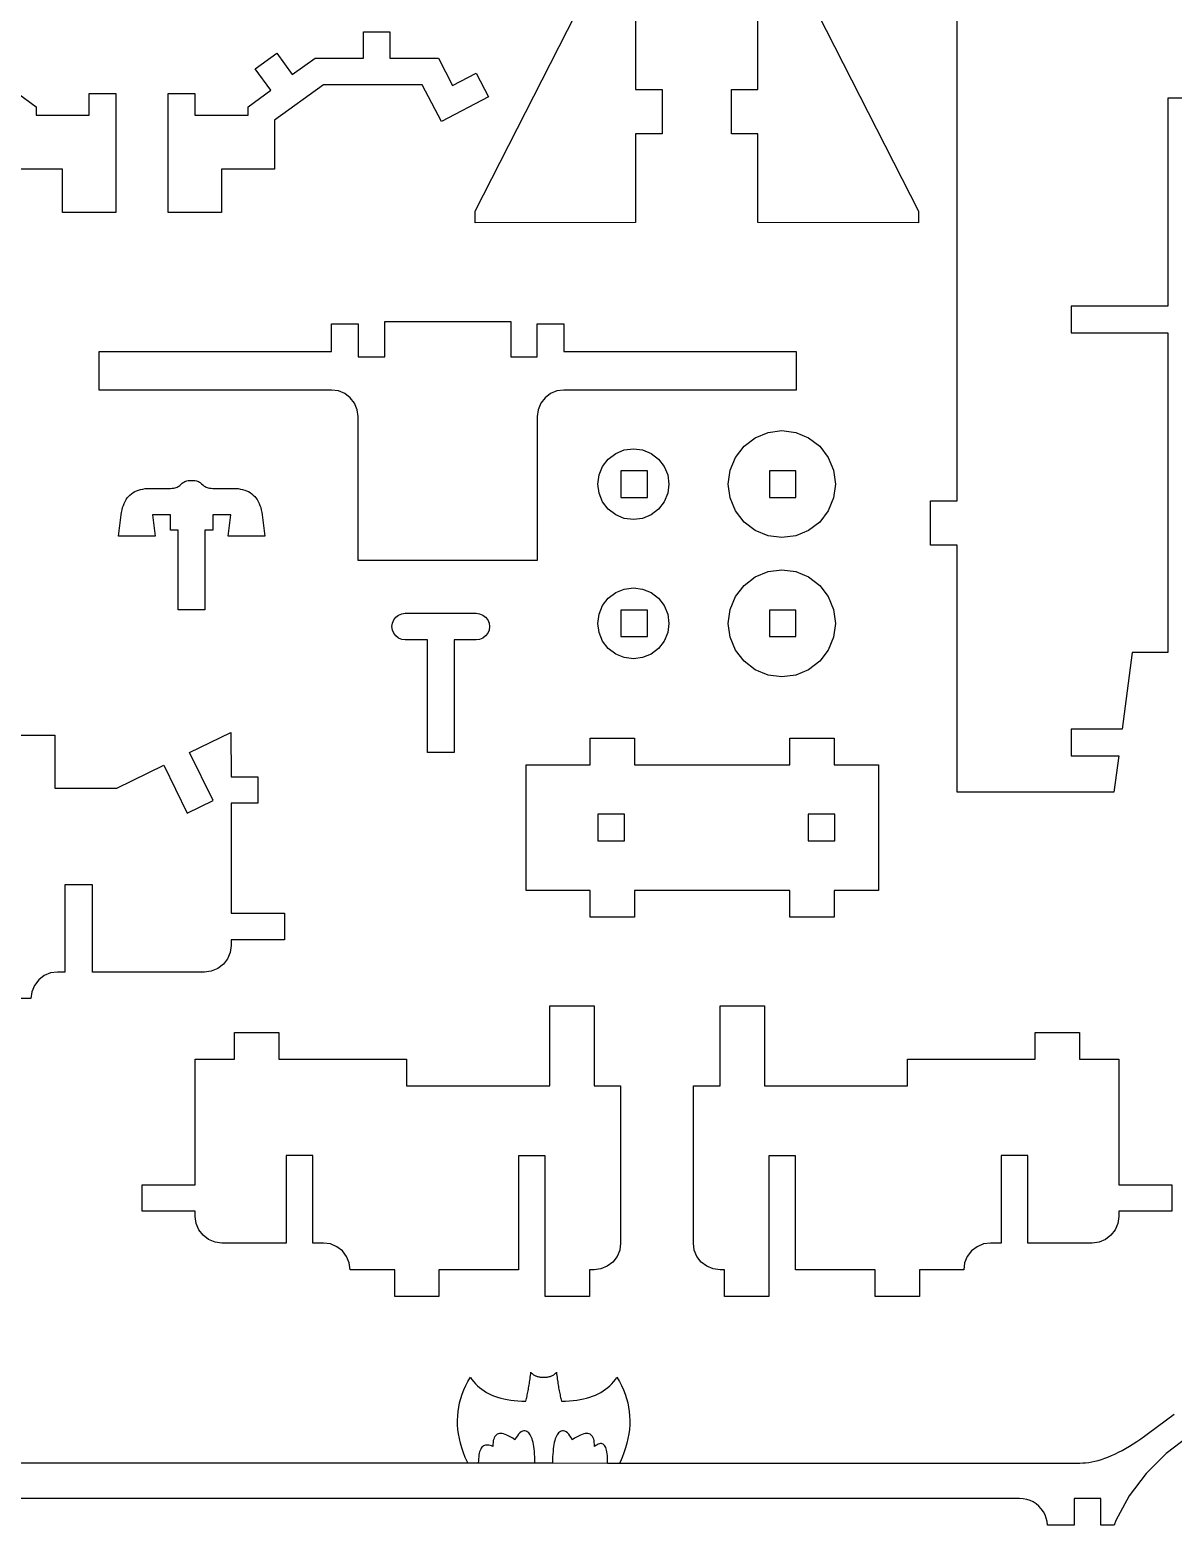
# Model space of a CAD drawing. Extents: x -3458 to 3458, y -2251 to 2251.
# Drawn here: x 915 to 2151, y -2251 to -632 of the extents above; entities that cross this region are included whole.
import ezdxf

# ---------------------------------------------------------------- set-up
doc = ezdxf.new("R2010")
doc.units = 0
doc.header["$MEASUREMENT"] = 0
doc.layers.get('0').update_dxf_attribs({"linetype": 'CONTINUOUS'})

msp = doc.modelspace()

# ---------------------------------------------------------------- linework, layer by layer
for p, q in [((1569.9, -317.8), (1569.9, -697)), ((1702.3, -697), (1702.3, -317.8)), ((1917.9, -1142.2), (1917.9, -578.8)), ((1396.2, -828.6), (1521.5, -582.8)), ((1750.7, -582.8), (1876, -828.6)), ((1275.3, -663.1), (1275.3, -634.3)), ((1275.3, -634.3), (1304.1, -634.3)), ((1304.1, -634.3), (1304.1, -663.1)), ((1158.2, -674.4), (1181.6, -657.5)), ((1181.6, -657.5), (1198.4, -680.8)), ((1198.4, -680.8), (1223, -663.1)), ((1223, -663.1), (1275.3, -663.1)), ((1304.1, -663.1), (1356.5, -663.1)), ((1356.5, -663.1), (1371.9, -692.6)), ((1175.1, -697.7), (1158.2, -674.4)), ((1371.9, -692.6), (1397.5, -679.3)), ((1397.5, -679.3), (1410.8, -704.8)), ((1232.3, -691.9), (1179.3, -730.2)), ((1339, -691.9), (1232.3, -691.9)), ((1359.7, -731.5), (1339, -691.9)), ((896.6, -697.7), (921.1, -715.5)), ((978.7, -724.7), (978.7, -701.3)), ((978.7, -701.3), (1007.5, -701.3)), ((1007.5, -701.3), (1007.5, -830.1)), ((1064.2, -830.1), (1064.2, -701.3)), ((1064.2, -701.3), (1093, -701.3)), ((1093, -701.3), (1093, -724.7)), ((1150.6, -715.5), (1175.1, -697.7)), ((1410.8, -704.8), (1359.7, -731.5)), ((1569.9, -697), (1598.7, -697)), ((1598.7, -697), (1598.7, -745)), ((1673.5, -745), (1673.5, -697)), ((1673.5, -697), (1702.3, -697)), ((2174.5, -706.1), (2145.7, -706.1)), ((2145.7, -706.1), (2145.7, -931.5)), ((921.1, -715.5), (921.1, -724.7)), ((921.1, -724.7), (978.7, -724.7)), ((1093, -724.7), (1150.6, -724.7)), ((1150.6, -724.7), (1150.6, -715.5)), ((1179.3, -730.2), (1179.3, -783.3)), ((1598.7, -745), (1569.9, -745)), ((1569.9, -745), (1569.9, -841)), ((1702.3, -745), (1673.5, -745)), ((1702.3, -841), (1702.3, -745)), ((949.9, -783.3), (892.3, -783.3)), ((949.9, -830.1), (949.9, -783.3)), ((1179.3, -783.3), (1121.7, -783.3)), ((1121.7, -783.3), (1121.7, -830.1)), ((1007.5, -830.1), (949.9, -830.1)), ((1121.7, -830.1), (1064.2, -830.1)), ((1396.2, -841.3), (1396.2, -828.6)), ((1569.9, -841), (1396.2, -841.3)), ((1876, -841.3), (1702.3, -841)), ((1876, -828.6), (1876, -841.3)), ((2145.7, -931.5), (2041.3, -931.5)), ((2041.3, -931.5), (2041.3, -960.3)), ((1240.8, -980.5), (1240.8, -950.6)), ((1240.8, -950.6), (1269.6, -950.6)), ((1269.6, -950.6), (1269.6, -986.4)), ((1298.4, -948.1), (1434.7, -948.1)), ((1298.4, -986.4), (1298.4, -948.1)), ((1434.7, -948.1), (1434.7, -986.4)), ((1463.5, -986.4), (1463.5, -950.6)), ((1463.5, -950.6), (1492.3, -950.6)), ((1492.3, -950.6), (1492.3, -980.5)), ((2041.3, -960.3), (2145.7, -960.3)), ((2145.7, -960.3), (2145.7, -1306.2)), ((989.6, -980.5), (1240.8, -980.5)), ((989.6, -1022.2), (989.6, -980.5)), ((1269.6, -986.4), (1298.4, -986.4)), ((1434.7, -986.4), (1463.5, -986.4)), ((1492.3, -980.5), (1743.5, -980.5)), ((1743.5, -980.5), (1743.5, -1022.2)), ((1240.8, -1022.2), (989.6, -1022.2)), ((1248.3, -1023.2), (1240.8, -1022.2)), ((1255.2, -1026.1), (1248.3, -1023.2)), ((1261.2, -1030.6), (1255.2, -1026.1)), ((1265.8, -1036.6), (1261.2, -1030.6)), ((1471.9, -1030.6), (1467.3, -1036.6)), ((1477.9, -1026.1), (1471.9, -1030.6)), ((1484.8, -1023.2), (1477.9, -1026.1)), ((1492.3, -1022.2), (1484.8, -1023.2)), ((1743.5, -1022.2), (1492.3, -1022.2)), ((1268.7, -1043.5), (1265.8, -1036.6)), ((1269.6, -1051), (1268.7, -1043.5)), ((1269.6, -1206.9), (1269.6, -1051)), ((1464.4, -1043.5), (1463.5, -1051)), ((1463.5, -1051), (1463.5, -1206.9)), ((1467.3, -1036.6), (1464.4, -1043.5)), ((1699.2, -1073.9), (1713.2, -1068.1)), ((1713.2, -1068.1), (1728.2, -1066.1)), ((1728.2, -1066.1), (1743.2, -1068.1)), ((1743.2, -1068.1), (1757.1, -1073.9)), ((1678, -1095.1), (1687.2, -1083.1)), ((1687.2, -1083.1), (1699.2, -1073.9)), ((1757.1, -1073.9), (1769.1, -1083.1)), ((1769.1, -1083.1), (1778.3, -1095.1)), ((1534.2, -1104.9), (1540.3, -1096.9)), ((1540.3, -1096.9), (1548.3, -1090.8)), ((1548.3, -1090.8), (1557.6, -1087)), ((1557.6, -1087), (1567.5, -1085.7)), ((1567.5, -1085.7), (1577.5, -1087)), ((1577.5, -1087), (1586.7, -1090.8)), ((1586.7, -1090.8), (1594.6, -1096.9)), ((1594.6, -1096.9), (1600.8, -1104.9)), ((1672.2, -1109.1), (1678, -1095.1)), ((1778.3, -1095.1), (1784.1, -1109.1)), ((1529.1, -1124.1), (1530.4, -1114.1)), ((1530.4, -1114.1), (1534.2, -1104.9)), ((1553.9, -1109.7), (1553.9, -1138.5)), ((1582.8, -1109.7), (1553.9, -1109.7)), ((1582.8, -1138.5), (1582.8, -1109.7)), ((1600.8, -1104.9), (1604.6, -1114.1)), ((1604.6, -1114.1), (1605.9, -1124.1)), ((1670.2, -1124.1), (1672.2, -1109.1)), ((1714.6, -1109.7), (1714.6, -1138.5)), ((1743.4, -1109.7), (1714.6, -1109.7)), ((1743.4, -1138.5), (1743.4, -1109.7)), ((1784.1, -1109.1), (1786.1, -1124.1)), ((1026.2, -1133.3), (1028, -1132.2)), ((1028, -1132.2), (1030, -1131.3)), ((1030, -1131.3), (1032.1, -1130.5)), ((1032.1, -1130.5), (1034.3, -1129.9)), ((1034.3, -1129.9), (1036.7, -1129.4)), ((1036.7, -1129.4), (1039.1, -1129)), ((1039.1, -1129), (1044, -1128.7)), ((1044, -1128.7), (1066.5, -1128.7)), ((1066.5, -1128.7), (1068.4, -1128.6)), ((1068.4, -1128.6), (1070.1, -1128.5)), ((1070.1, -1128.5), (1071.6, -1128.2)), ((1071.6, -1128.2), (1072.8, -1127.8)), ((1072.8, -1127.8), (1073.9, -1127.4)), ((1073.9, -1127.4), (1074.9, -1126.8)), ((1074.9, -1126.8), (1075.8, -1126.3)), ((1075.8, -1126.3), (1076.6, -1125.6)), ((1076.6, -1125.6), (1077.3, -1125)), ((1077.3, -1125), (1078.7, -1123.7)), ((1078.7, -1123.7), (1079.4, -1123)), ((1079.4, -1123), (1080.2, -1122.4)), ((1080.2, -1122.4), (1081, -1121.9)), ((1081, -1121.9), (1082, -1121.3)), ((1082, -1121.3), (1083.1, -1120.9)), ((1083.1, -1120.9), (1084.4, -1120.5)), ((1084.4, -1120.5), (1085.9, -1120.2)), ((1085.9, -1120.2), (1093.1, -1120.2)), ((1093.1, -1120.2), (1094.6, -1120.5)), ((1094.6, -1120.5), (1095.9, -1120.9)), ((1095.9, -1120.9), (1097, -1121.3)), ((1097, -1121.3), (1098, -1121.9)), ((1098, -1121.9), (1098.8, -1122.4)), ((1098.8, -1122.4), (1099.6, -1123)), ((1099.6, -1123), (1100.3, -1123.7)), ((1100.3, -1123.7), (1101.7, -1125)), ((1101.7, -1125), (1102.4, -1125.6)), ((1102.4, -1125.6), (1103.2, -1126.3)), ((1103.2, -1126.3), (1104.1, -1126.8)), ((1104.1, -1126.8), (1105.1, -1127.4)), ((1105.1, -1127.4), (1106.2, -1127.8)), ((1106.2, -1127.8), (1107.4, -1128.2)), ((1107.4, -1128.2), (1108.9, -1128.5)), ((1108.9, -1128.5), (1110.6, -1128.6)), ((1110.6, -1128.6), (1112.5, -1128.7)), ((1112.5, -1128.7), (1135, -1128.7)), ((1135, -1128.7), (1139.9, -1129)), ((1139.9, -1129), (1142.3, -1129.4)), ((1142.3, -1129.4), (1144.7, -1129.9)), ((1144.7, -1129.9), (1146.9, -1130.5)), ((1146.9, -1130.5), (1149, -1131.3)), ((1149, -1131.3), (1151, -1132.2)), ((1151, -1132.2), (1152.9, -1133.3)), ((1530.4, -1134), (1529.1, -1124.1)), ((1605.9, -1124.1), (1604.6, -1134)), ((1672.2, -1139.1), (1670.2, -1124.1)), ((1786.1, -1124.1), (1784.1, -1139.1)), ((1014.8, -1149.5), (1015.6, -1147.1)), ((1015.6, -1147.1), (1016.5, -1144.9)), ((1016.5, -1144.9), (1017.5, -1142.8)), ((1017.5, -1142.8), (1018.7, -1140.9)), ((1018.7, -1140.9), (1019.9, -1139.1)), ((1019.9, -1139.1), (1021.3, -1137.4)), ((1021.3, -1137.4), (1022.8, -1135.9)), ((1022.8, -1135.9), (1024.4, -1134.5)), ((1024.4, -1134.5), (1026.2, -1133.3)), ((1152.9, -1133.3), (1154.6, -1134.5)), ((1154.6, -1134.5), (1156.2, -1135.9)), ((1156.2, -1135.9), (1157.7, -1137.4)), ((1157.7, -1137.4), (1159.1, -1139.1)), ((1159.1, -1139.1), (1160.3, -1140.9)), ((1160.3, -1140.9), (1161.5, -1142.8)), ((1161.5, -1142.8), (1162.5, -1144.9)), ((1162.5, -1144.9), (1163.4, -1147.1)), ((1163.4, -1147.1), (1164.2, -1149.5)), ((1534.2, -1143.3), (1530.4, -1134)), ((1540.3, -1151.2), (1534.2, -1143.3)), ((1553.9, -1138.5), (1582.8, -1138.5)), ((1600.8, -1143.3), (1594.6, -1151.2)), ((1604.6, -1134), (1600.8, -1143.3)), ((1678, -1153.1), (1672.2, -1139.1)), ((1714.6, -1138.5), (1743.4, -1138.5)), ((1784.1, -1139.1), (1778.3, -1153.1)), ((1889.1, -1190.2), (1889.1, -1142.2)), ((1889.1, -1142.2), (1917.9, -1142.2)), ((1010.4, -1180.5), (1013.2, -1157.5)), ((1013.2, -1157.5), (1013.6, -1154.7)), ((1013.6, -1154.7), (1014.2, -1152)), ((1014.2, -1152), (1014.8, -1149.5)), ((1066.5, -1157.5), (1047.1, -1157.5)), ((1047.1, -1157.5), (1050, -1180.5)), ((1066.5, -1173.8), (1066.5, -1157.5)), ((1112.5, -1157.5), (1112.5, -1173.8)), ((1131.9, -1157.5), (1112.5, -1157.5)), ((1129, -1180.5), (1131.9, -1157.5)), ((1164.2, -1149.5), (1164.9, -1152)), ((1164.9, -1152), (1165.4, -1154.7)), ((1165.4, -1154.7), (1165.8, -1157.5)), ((1165.8, -1157.5), (1168.6, -1180.5)), ((1548.3, -1157.3), (1540.3, -1151.2)), ((1557.6, -1161.2), (1548.3, -1157.3)), ((1567.5, -1162.5), (1557.6, -1161.2)), ((1577.5, -1161.2), (1567.5, -1162.5)), ((1586.7, -1157.3), (1577.5, -1161.2)), ((1594.6, -1151.2), (1586.7, -1157.3)), ((1687.2, -1165.1), (1678, -1153.1)), ((1699.2, -1174.3), (1687.2, -1165.1)), ((1769.1, -1165.1), (1757.1, -1174.3)), ((1778.3, -1153.1), (1769.1, -1165.1)), ((1050, -1180.5), (1010.4, -1180.5)), ((1075.1, -1173.8), (1066.5, -1173.8)), ((1075.1, -1260.2), (1075.1, -1173.8)), ((1103.9, -1173.8), (1103.9, -1260.2)), ((1112.5, -1173.8), (1103.9, -1173.8)), ((1168.6, -1180.5), (1129, -1180.5)), ((1713.2, -1180.1), (1699.2, -1174.3)), ((1728.2, -1182), (1713.2, -1180.1)), ((1743.2, -1180.1), (1728.2, -1182)), ((1757.1, -1174.3), (1743.2, -1180.1)), ((1917.9, -1190.2), (1889.1, -1190.2)), ((1917.9, -1457.6), (1917.9, -1190.2)), ((1463.5, -1206.9), (1269.6, -1206.9)), ((1687.2, -1233.8), (1699.2, -1224.6)), ((1699.2, -1224.6), (1713.2, -1218.8)), ((1713.2, -1218.8), (1728.2, -1216.8)), ((1728.2, -1216.8), (1743.2, -1218.8)), ((1743.2, -1218.8), (1757.1, -1224.6)), ((1757.1, -1224.6), (1769.1, -1233.8)), ((1540.3, -1247.6), (1548.3, -1241.5)), ((1548.3, -1241.5), (1557.6, -1237.7)), ((1557.6, -1237.7), (1567.5, -1236.4)), ((1567.5, -1236.4), (1577.5, -1237.7)), ((1577.5, -1237.7), (1586.7, -1241.5)), ((1586.7, -1241.5), (1594.6, -1247.6)), ((1672.2, -1259.8), (1678, -1245.8)), ((1678, -1245.8), (1687.2, -1233.8)), ((1769.1, -1233.8), (1778.3, -1245.8)), ((1778.3, -1245.8), (1784.1, -1259.8)), ((1103.9, -1260.2), (1075.1, -1260.2)), ((1530.4, -1264.8), (1534.2, -1255.6)), ((1534.2, -1255.6), (1540.3, -1247.6)), ((1553.9, -1260.4), (1553.9, -1289.2)), ((1582.8, -1260.4), (1553.9, -1260.4)), ((1582.8, -1289.2), (1582.8, -1260.4)), ((1594.6, -1247.6), (1600.8, -1255.6)), ((1600.8, -1255.6), (1604.6, -1264.8)), ((1670.2, -1274.8), (1672.2, -1259.8)), ((1743.4, -1260.4), (1714.6, -1260.4)), ((1714.6, -1260.4), (1714.6, -1289.2)), ((1743.4, -1289.2), (1743.4, -1260.4)), ((1784.1, -1259.8), (1786.1, -1274.8)), ((1306.2, -1278.3), (1306.7, -1274.6)), ((1306.7, -1282.1), (1306.2, -1278.3)), ((1306.7, -1274.6), (1308.1, -1271.1)), ((1308.1, -1271.1), (1310.4, -1268.1)), ((1310.4, -1268.1), (1313.4, -1265.9)), ((1313.4, -1265.9), (1316.9, -1264.4)), ((1316.9, -1264.4), (1320.6, -1263.9)), ((1320.6, -1263.9), (1397.4, -1263.9)), ((1397.4, -1263.9), (1401.1, -1264.4)), ((1401.1, -1264.4), (1404.6, -1265.9)), ((1404.6, -1265.9), (1407.6, -1268.1)), ((1407.6, -1268.1), (1409.9, -1271.1)), ((1409.9, -1271.1), (1411.3, -1274.6)), ((1411.3, -1274.6), (1411.8, -1278.3)), ((1411.8, -1278.3), (1411.3, -1282.1)), ((1529.1, -1274.8), (1530.4, -1264.8)), ((1530.4, -1284.7), (1529.1, -1274.8)), ((1604.6, -1264.8), (1605.9, -1274.8)), ((1605.9, -1274.8), (1604.6, -1284.7)), ((1672.2, -1289.8), (1670.2, -1274.8)), ((1786.1, -1274.8), (1784.1, -1289.8)), ((1308.1, -1285.5), (1306.7, -1282.1)), ((1310.4, -1288.5), (1308.1, -1285.5)), ((1313.4, -1290.8), (1310.4, -1288.5)), ((1316.9, -1292.2), (1313.4, -1290.8)), ((1320.6, -1292.7), (1316.9, -1292.2)), ((1344.6, -1292.7), (1320.6, -1292.7)), ((1344.6, -1414.6), (1344.6, -1292.7)), ((1397.4, -1292.7), (1373.4, -1292.7)), ((1373.4, -1292.7), (1373.4, -1414.6)), ((1401.1, -1292.2), (1397.4, -1292.7)), ((1404.6, -1290.8), (1401.1, -1292.2)), ((1407.6, -1288.5), (1404.6, -1290.8)), ((1409.9, -1285.5), (1407.6, -1288.5)), ((1411.3, -1282.1), (1409.9, -1285.5)), ((1534.2, -1294), (1530.4, -1284.7)), ((1540.3, -1302), (1534.2, -1294)), ((1553.9, -1289.2), (1582.8, -1289.2)), ((1600.8, -1294), (1594.6, -1302)), ((1604.6, -1284.7), (1600.8, -1294)), ((1678, -1303.8), (1672.2, -1289.8)), ((1714.6, -1289.2), (1743.4, -1289.2)), ((1784.1, -1289.8), (1778.3, -1303.8)), ((1548.3, -1308.1), (1540.3, -1302)), ((1557.6, -1311.9), (1548.3, -1308.1)), ((1586.7, -1308.1), (1577.5, -1311.9)), ((1594.6, -1302), (1586.7, -1308.1)), ((1687.2, -1315.8), (1678, -1303.8)), ((1778.3, -1303.8), (1769.1, -1315.8)), ((2107.3, -1306.2), (2096.4, -1389.5)), ((2145.7, -1306.2), (2107.3, -1306.2)), ((1567.5, -1313.2), (1557.6, -1311.9)), ((1577.5, -1311.9), (1567.5, -1313.2)), ((1699.2, -1325), (1687.2, -1315.8)), ((1713.2, -1330.8), (1699.2, -1325)), ((1757.1, -1325), (1743.2, -1330.8)), ((1769.1, -1315.8), (1757.1, -1325)), ((1728.2, -1332.7), (1713.2, -1330.8)), ((1743.2, -1330.8), (1728.2, -1332.7)), ((2096.4, -1389.5), (2041.3, -1389.5)), ((2041.3, -1389.5), (2041.3, -1418.3)), ((893.4, -1395.7), (941.4, -1395.7)), ((941.4, -1395.7), (941.4, -1453.3)), ((1087.3, -1414.8), (1132, -1392.8)), ((1132, -1392.8), (1132.2, -1440.8)), ((1520.7, -1427.8), (1520.7, -1399)), ((1520.7, -1399), (1568.8, -1399)), ((1568.8, -1399), (1568.8, -1427.8)), ((1736.7, -1427.8), (1736.7, -1399)), ((1736.7, -1399), (1784.7, -1399)), ((1784.7, -1399), (1784.7, -1427.8)), ((1112.7, -1466.7), (1087.3, -1414.8)), ((1373.4, -1414.6), (1344.6, -1414.6)), ((2041.3, -1418.3), (2092.6, -1418.3)), ((2092.6, -1418.3), (2087.4, -1457.6)), ((1008.5, -1453.3), (1059.3, -1428.5)), ((1059.3, -1428.5), (1084.7, -1480.4)), ((1451.3, -1564), (1451.3, -1427.8)), ((1451.3, -1427.8), (1520.7, -1427.8)), ((1568.8, -1427.8), (1736.7, -1427.8)), ((1784.7, -1427.8), (1832.7, -1427.8)), ((1832.7, -1427.8), (1832.7, -1564)), ((941.4, -1453.3), (1008.5, -1453.3)), ((1132.2, -1440.8), (1161, -1440.8)), ((1161, -1440.8), (1161, -1469.6)), ((1084.7, -1480.4), (1112.7, -1466.7)), ((1161, -1469.6), (1132.2, -1469.6)), ((1132.2, -1469.6), (1132.2, -1588.7)), ((2087.4, -1457.6), (1917.9, -1457.6)), ((1529.1, -1481.5), (1529.1, -1510.3)), ((1557.9, -1481.5), (1529.1, -1481.5)), ((1557.9, -1510.3), (1557.9, -1481.5)), ((1785.4, -1481.5), (1756.6, -1481.5)), ((1756.6, -1481.5), (1756.6, -1510.3)), ((1785.4, -1510.3), (1785.4, -1481.5)), ((1529.1, -1510.3), (1557.9, -1510.3)), ((1756.6, -1510.3), (1785.4, -1510.3)), ((952.4, -1557.7), (952.4, -1652.3)), ((982.2, -1557.7), (952.4, -1557.7)), ((982.2, -1652.3), (982.2, -1557.7)), ((1520.7, -1564), (1451.3, -1564)), ((1520.7, -1592.8), (1520.7, -1564)), ((1568.8, -1564), (1568.8, -1592.8)), ((1736.7, -1564), (1568.8, -1564)), ((1736.7, -1592.8), (1736.7, -1564)), ((1784.7, -1564), (1784.7, -1592.8)), ((1832.7, -1564), (1784.7, -1564)), ((1132.2, -1588.7), (1189.9, -1588.7)), ((1189.9, -1588.7), (1189.9, -1617.5)), ((1568.8, -1592.8), (1520.7, -1592.8)), ((1784.7, -1592.8), (1736.7, -1592.8)), ((1132.2, -1617.5), (1132.2, -1623.5)), ((1189.9, -1617.5), (1132.2, -1617.5)), ((1131.2, -1631), (1128.4, -1637.9)), ((1132.2, -1623.5), (1131.2, -1631)), ((1117.8, -1648.5), (1110.8, -1651.4)), ((1123.8, -1643.9), (1117.8, -1648.5)), ((1128.4, -1637.9), (1123.8, -1643.9)), ((919.4, -1666.7), (916.6, -1673.7)), ((924, -1660.8), (919.4, -1666.7)), ((930, -1656.2), (924, -1660.8)), ((936.9, -1653.3), (930, -1656.2)), ((944.4, -1652.3), (936.9, -1653.3)), ((952.4, -1652.3), (944.4, -1652.3)), ((1103.4, -1652.3), (982.2, -1652.3)), ((1110.8, -1651.4), (1103.4, -1652.3)), ((915.6, -1681.1), (867.6, -1681.1)), ((916.6, -1673.7), (915.6, -1681.1)), ((1476.9, -1689), (1524.9, -1689)), ((1476.9, -1775.5), (1476.9, -1689)), ((1524.9, -1689), (1524.9, -1775.6)), ((1661.2, -1689), (1709.2, -1689)), ((1661.2, -1775.6), (1661.2, -1689)), ((1709.2, -1689), (1709.2, -1775.5)), ((1135.7, -1717.8), (1183.7, -1717.8)), ((1135.7, -1746.6), (1135.7, -1717.8)), ((1183.7, -1717.8), (1183.7, -1746.6)), ((2002.3, -1717.8), (2050.3, -1717.8)), ((2002.3, -1746.6), (2002.3, -1717.8)), ((2050.3, -1717.8), (2050.3, -1746.6)), ((1093.4, -1746.6), (1135.7, -1746.6)), ((1093.4, -1882.5), (1093.4, -1746.6)), ((1183.7, -1746.6), (1322, -1746.6)), ((1322, -1746.6), (1322, -1775.5)), ((1864, -1746.6), (2002.3, -1746.6)), ((1864, -1775.5), (1864, -1746.6)), ((2050.3, -1746.6), (2092.6, -1746.6)), ((2092.6, -1746.6), (2092.6, -1882.5)), ((1322, -1775.5), (1476.9, -1775.5)), ((1524.9, -1775.6), (1553.7, -1775.6)), ((1553.7, -1775.6), (1553.7, -1945.8)), ((1632.4, -1775.6), (1661.2, -1775.6)), ((1632.4, -1945.8), (1632.4, -1775.6)), ((1709.2, -1775.5), (1864, -1775.5)), ((1220.7, -1851), (1191.9, -1851)), ((1191.9, -1851), (1191.9, -1945.7)), ((1220.7, -1945.7), (1220.7, -1851)), ((1443.2, -1851.1), (1443.2, -1974.6)), ((1472.1, -1851.1), (1443.2, -1851.1)), ((1472.1, -2003.4), (1472.1, -1851.1)), ((1742.8, -1851.1), (1714, -1851.1)), ((1714, -1851.1), (1714, -2003.4)), ((1742.8, -1974.6), (1742.8, -1851.1)), ((1965.4, -1851), (1965.4, -1945.7)), ((1994.2, -1851), (1965.4, -1851)), ((1994.2, -1945.7), (1994.2, -1851)), ((1035.8, -1911.3), (1035.8, -1882.5)), ((1035.8, -1882.5), (1093.4, -1882.5)), ((2092.6, -1882.5), (2150.2, -1882.5)), ((2150.2, -1882.5), (2150.2, -1911.3)), ((1093.4, -1911.3), (1035.8, -1911.3)), ((1093.4, -1916.9), (1093.4, -1911.3)), ((1094.4, -1924.4), (1093.4, -1916.9)), ((1097.3, -1931.4), (1094.4, -1924.4)), ((2091.6, -1924.4), (2088.8, -1931.4)), ((2092.6, -1916.9), (2091.6, -1924.4)), ((2092.6, -1911.3), (2092.6, -1916.9)), ((2150.2, -1911.3), (2092.6, -1911.3)), ((1101.9, -1937.3), (1097.3, -1931.4)), ((1107.8, -1941.9), (1101.9, -1937.3)), ((1114.8, -1944.8), (1107.8, -1941.9)), ((2078.2, -1941.9), (2071.3, -1944.8)), ((2084.2, -1937.3), (2078.2, -1941.9)), ((2088.8, -1931.4), (2084.2, -1937.3)), ((1122.2, -1945.7), (1114.8, -1944.8)), ((1191.9, -1945.7), (1122.2, -1945.7)), ((1232.3, -1945.7), (1220.7, -1945.7)), ((1239.7, -1946.7), (1232.3, -1945.7)), ((1246.7, -1949.6), (1239.7, -1946.7)), ((1252.7, -1954.2), (1246.7, -1949.6)), ((1257.2, -1960.2), (1252.7, -1954.2)), ((1552.7, -1953.3), (1549.8, -1960.2)), ((1553.7, -1945.8), (1552.7, -1953.3)), ((1633.4, -1953.3), (1632.4, -1945.8)), ((1636.2, -1960.2), (1633.4, -1953.3)), ((1933.4, -1954.2), (1928.8, -1960.2)), ((1939.3, -1949.6), (1933.4, -1954.2)), ((1946.3, -1946.7), (1939.3, -1949.6)), ((1953.7, -1945.7), (1946.3, -1946.7)), ((1965.4, -1945.7), (1953.7, -1945.7)), ((2063.8, -1945.7), (1994.2, -1945.7)), ((2071.3, -1944.8), (2063.8, -1945.7)), ((1260.1, -1967.1), (1257.2, -1960.2)), ((1261.1, -1974.6), (1260.1, -1967.1)), ((1309.2, -1974.6), (1261.1, -1974.6)), ((1309.2, -2003.4), (1309.2, -1974.6)), ((1443.2, -1974.6), (1357.1, -1974.6)), ((1357.1, -1974.6), (1357.1, -2003.4)), ((1524.9, -1974.6), (1520.1, -1974.6)), ((1520.1, -1974.6), (1520.1, -2003.4)), ((1532.3, -1973.6), (1524.9, -1974.6)), ((1539.2, -1970.7), (1532.3, -1973.6)), ((1545.2, -1966.2), (1539.2, -1970.7)), ((1549.8, -1960.2), (1545.2, -1966.2)), ((1640.8, -1966.2), (1636.2, -1960.2)), ((1646.8, -1970.7), (1640.8, -1966.2)), ((1653.7, -1973.6), (1646.8, -1970.7)), ((1661.2, -1974.6), (1653.7, -1973.6)), ((1666, -1974.6), (1661.2, -1974.6)), ((1666, -2003.4), (1666, -1974.6)), ((1828.9, -1974.6), (1742.8, -1974.6)), ((1828.9, -2003.4), (1828.9, -1974.6)), ((1925, -1974.6), (1876.9, -1974.6)), ((1876.9, -1974.6), (1876.9, -2003.4)), ((1925.9, -1967.1), (1925, -1974.6)), ((1928.8, -1960.2), (1925.9, -1967.1)), ((1357.1, -2003.4), (1309.2, -2003.4)), ((1520.1, -2003.4), (1472.1, -2003.4)), ((1714, -2003.4), (1666, -2003.4)), ((1876.9, -2003.4), (1828.9, -2003.4)), ((1456.1, -2089.1), (1456.4, -2087.3)), ((1456.4, -2087.3), (1456.6, -2085.5)), ((1456.6, -2085.5), (1457, -2086)), ((1457, -2086), (1457.4, -2086.5)), ((1457.4, -2086.5), (1457.9, -2087)), ((1457.9, -2087), (1458.4, -2087.4)), ((1458.4, -2087.4), (1458.9, -2087.8)), ((1458.9, -2087.8), (1459.5, -2088.2)), ((1481.3, -2088.2), (1481.8, -2087.8)), ((1481.8, -2087.8), (1482.4, -2087.4)), ((1482.4, -2087.4), (1482.9, -2087)), ((1482.9, -2087), (1483.4, -2086.5)), ((1483.4, -2086.5), (1483.8, -2086)), ((1483.8, -2086), (1484.2, -2085.5)), ((1484.2, -2085.5), (1484.4, -2087.3)), ((1484.4, -2087.3), (1484.6, -2089.1)), ((1384.1, -2104.5), (1386.2, -2099.9)), ((1386.2, -2099.9), (1388.5, -2095.4)), ((1388.5, -2095.4), (1391.1, -2090.9)), ((1391.1, -2090.9), (1392.8, -2093.4)), ((1392.8, -2093.4), (1394.7, -2095.8)), ((1394.7, -2095.8), (1396.6, -2098)), ((1396.6, -2098), (1398.7, -2100.2)), ((1398.7, -2100.2), (1401, -2102.2)), ((1401, -2102.2), (1403.4, -2104)), ((1403.4, -2104), (1405.9, -2105.8)), ((1453.6, -2105.6), (1453.9, -2104)), ((1453.9, -2104), (1454.1, -2102.5)), ((1454.1, -2102.5), (1454.4, -2100.9)), ((1454.4, -2100.9), (1454.7, -2099.3)), ((1454.7, -2099.3), (1454.9, -2097.7)), ((1454.9, -2097.7), (1455.2, -2096)), ((1455.2, -2096), (1455.5, -2094.3)), ((1455.5, -2094.3), (1455.7, -2092.6)), ((1455.7, -2092.6), (1455.9, -2090.9)), ((1455.9, -2090.9), (1456.1, -2089.1)), ((1459.5, -2088.2), (1460.1, -2088.6)), ((1460.1, -2088.6), (1460.7, -2088.9)), ((1460.7, -2088.9), (1461.4, -2089.3)), ((1461.4, -2089.3), (1462, -2089.5)), ((1462, -2089.5), (1462.7, -2089.8)), ((1462.7, -2089.8), (1463.5, -2090)), ((1463.5, -2090), (1464.2, -2090.2)), ((1464.2, -2090.2), (1465, -2090.4)), ((1465, -2090.4), (1465.8, -2090.6)), ((1465.8, -2090.6), (1466.7, -2090.7)), ((1466.7, -2090.7), (1467.6, -2090.8)), ((1467.6, -2090.8), (1468.5, -2090.8)), ((1468.5, -2090.8), (1469.4, -2090.9)), ((1469.4, -2090.9), (1470.4, -2090.9)), ((1470.4, -2090.9), (1471.4, -2090.9)), ((1471.4, -2090.9), (1472.3, -2090.8)), ((1472.3, -2090.8), (1473.2, -2090.8)), ((1473.2, -2090.8), (1474.1, -2090.7)), ((1474.1, -2090.7), (1474.9, -2090.6)), ((1474.9, -2090.6), (1475.8, -2090.4)), ((1475.8, -2090.4), (1476.6, -2090.2)), ((1476.6, -2090.2), (1477.3, -2090)), ((1477.3, -2090), (1478.1, -2089.8)), ((1478.1, -2089.8), (1478.8, -2089.5)), ((1478.8, -2089.5), (1479.4, -2089.3)), ((1479.4, -2089.3), (1480.1, -2088.9)), ((1480.1, -2088.9), (1480.7, -2088.6)), ((1480.7, -2088.6), (1481.3, -2088.2)), ((1484.6, -2089.1), (1484.9, -2090.9)), ((1484.9, -2090.9), (1485.1, -2092.6)), ((1485.1, -2092.6), (1485.6, -2096)), ((1485.6, -2096), (1485.8, -2097.7)), ((1485.8, -2097.7), (1486.1, -2099.3)), ((1486.1, -2099.3), (1486.4, -2100.9)), ((1486.4, -2100.9), (1486.6, -2102.5)), ((1486.6, -2102.5), (1486.9, -2104)), ((1486.9, -2104), (1487.2, -2105.6)), ((1534.9, -2105.8), (1537.4, -2104)), ((1537.4, -2104), (1539.8, -2102.2)), ((1539.8, -2102.2), (1542, -2100.2)), ((1542, -2100.2), (1544.2, -2098)), ((1544.2, -2098), (1546.1, -2095.8)), ((1546.1, -2095.8), (1548, -2093.4)), ((1548, -2093.4), (1549.7, -2090.9)), ((1549.7, -2090.9), (1552.3, -2095.4)), ((1552.3, -2095.4), (1554.6, -2099.9)), ((1554.6, -2099.9), (1556.7, -2104.5)), ((1378.5, -2123.2), (1379.5, -2118.5)), ((1379.5, -2118.5), (1380.8, -2113.8)), ((1380.8, -2113.8), (1382.3, -2109.1)), ((1382.3, -2109.1), (1384.1, -2104.5)), ((1405.9, -2105.8), (1408.6, -2107.4)), ((1408.6, -2107.4), (1411.3, -2108.9)), ((1411.3, -2108.9), (1414.3, -2110.2)), ((1414.3, -2110.2), (1417.3, -2111.5)), ((1417.3, -2111.5), (1420.6, -2112.6)), ((1420.6, -2112.6), (1423.9, -2113.5)), ((1423.9, -2113.5), (1427.4, -2114.4)), ((1427.4, -2114.4), (1431, -2115.1)), ((1431, -2115.1), (1434.7, -2115.7)), ((1434.7, -2115.7), (1438.6, -2116.2)), ((1438.6, -2116.2), (1442.6, -2116.5)), ((1442.6, -2116.5), (1446.8, -2116.7)), ((1446.8, -2116.7), (1451.1, -2116.8)), ((1451.1, -2116.8), (1451.4, -2115.5)), ((1451.4, -2115.5), (1451.7, -2114.1)), ((1451.7, -2114.1), (1452, -2112.8)), ((1452, -2112.8), (1452.4, -2111.4)), ((1452.4, -2111.4), (1452.7, -2110)), ((1452.7, -2110), (1453, -2108.5)), ((1453, -2108.5), (1453.3, -2107.1)), ((1453.3, -2107.1), (1453.6, -2105.6)), ((1487.2, -2105.6), (1487.5, -2107.1)), ((1487.5, -2107.1), (1487.8, -2108.5)), ((1487.8, -2108.5), (1488.1, -2110)), ((1488.1, -2110), (1488.4, -2111.4)), ((1488.4, -2111.4), (1488.7, -2112.8)), ((1488.7, -2112.8), (1489.1, -2114.1)), ((1489.1, -2114.1), (1489.4, -2115.5)), ((1489.4, -2115.5), (1489.7, -2116.8)), ((1489.7, -2116.8), (1494, -2116.7)), ((1494, -2116.7), (1498.2, -2116.5)), ((1498.2, -2116.5), (1502.2, -2116.2)), ((1502.2, -2116.2), (1506.1, -2115.7)), ((1506.1, -2115.7), (1509.8, -2115.1)), ((1509.8, -2115.1), (1513.5, -2114.4)), ((1513.5, -2114.4), (1516.9, -2113.5)), ((1516.9, -2113.5), (1520.2, -2112.6)), ((1520.2, -2112.6), (1523.4, -2111.5)), ((1523.4, -2111.5), (1526.5, -2110.2)), ((1526.5, -2110.2), (1529.4, -2108.9)), ((1529.4, -2108.9), (1532.2, -2107.4)), ((1532.2, -2107.4), (1534.9, -2105.8)), ((1556.7, -2104.5), (1558.5, -2109.1)), ((1558.5, -2109.1), (1560, -2113.8)), ((1560, -2113.8), (1561.3, -2118.5)), ((1561.3, -2118.5), (1562.3, -2123.2)), ((1377.2, -2137.6), (1377.4, -2132.8)), ((1377.4, -2132.8), (1377.8, -2128)), ((1377.8, -2128), (1378.5, -2123.2)), ((1562.3, -2123.2), (1563, -2128)), ((1563, -2128), (1563.4, -2132.8)), ((1563.4, -2132.8), (1563.6, -2137.6)), ((2124.9, -2151.6), (2152.6, -2130.9)), ((1377.3, -2142.5), (1377.2, -2137.6)), ((1377.7, -2147.4), (1377.3, -2142.5)), ((1378.3, -2152.3), (1377.7, -2147.4)), ((1379.2, -2157.3), (1378.3, -2152.3)), ((1420.2, -2152.6), (1419.2, -2153.3)), ((1421.3, -2152.2), (1420.2, -2152.6)), ((1422.6, -2151.9), (1421.3, -2152.2)), ((1424, -2151.9), (1422.6, -2151.9)), ((1425.5, -2152), (1424, -2151.9)), ((1427.1, -2152.3), (1425.5, -2152)), ((1428.8, -2152.9), (1427.1, -2152.3)), ((1443.3, -2152.5), (1442, -2154.2)), ((1444.7, -2151.1), (1443.3, -2152.5)), ((1446.1, -2150.1), (1444.7, -2151.1)), ((1447.5, -2149.4), (1446.1, -2150.1)), ((1449, -2149.1), (1447.5, -2149.4)), ((1450.1, -2149.1), (1449, -2149.1)), ((1451.3, -2149.4), (1450.1, -2149.1)), ((1452.3, -2149.8), (1451.3, -2149.4)), ((1453.2, -2150.5), (1452.3, -2149.8)), ((1454.2, -2151.2), (1453.2, -2150.5)), ((1455, -2152.2), (1454.2, -2151.2)), ((1455.8, -2153.3), (1455, -2152.2)), ((1485.8, -2152.2), (1485, -2153.3)), ((1486.6, -2151.2), (1485.8, -2152.2)), ((1487.5, -2150.5), (1486.6, -2151.2)), ((1488.5, -2149.8), (1487.5, -2150.5)), ((1489.5, -2149.4), (1488.5, -2149.8)), ((1490.6, -2149.1), (1489.5, -2149.4)), ((1491.8, -2149.1), (1490.6, -2149.1)), ((1493.2, -2149.4), (1491.8, -2149.1)), ((1494.7, -2150.1), (1493.2, -2149.4)), ((1496.1, -2151.1), (1494.7, -2150.1)), ((1497.5, -2152.5), (1496.1, -2151.1)), ((1498.8, -2154.2), (1497.5, -2152.5)), ((1513.7, -2152.3), (1512, -2152.9)), ((1515.3, -2152), (1513.7, -2152.3)), ((1516.8, -2151.9), (1515.3, -2152)), ((1518.2, -2151.9), (1516.8, -2151.9)), ((1519.5, -2152.2), (1518.2, -2151.9)), ((1520.6, -2152.6), (1519.5, -2152.2)), ((1521.6, -2153.3), (1520.6, -2152.6)), ((1562.5, -2152.3), (1561.6, -2157.3)), ((1563.1, -2147.4), (1562.5, -2152.3)), ((1563.5, -2142.5), (1563.1, -2147.4)), ((1563.6, -2137.6), (1563.5, -2142.5)), ((2120.6, -2154.7), (2124.9, -2151.6)), ((1380.4, -2162.4), (1379.2, -2157.3)), ((1381.8, -2167.5), (1380.4, -2162.4)), ((1383.6, -2172.6), (1381.8, -2167.5)), ((1402.3, -2168.9), (1401.6, -2170.2)), ((1402.9, -2167.8), (1402.3, -2168.9)), ((1403.6, -2166.8), (1402.9, -2167.8)), ((1404.5, -2166), (1403.6, -2166.8)), ((1405.3, -2165.3), (1404.5, -2166)), ((1406.3, -2164.8), (1405.3, -2165.3)), ((1407.4, -2164.5), (1406.3, -2164.8)), ((1408.5, -2164.3), (1407.4, -2164.5)), ((1409.7, -2164.3), (1408.5, -2164.3)), ((1411, -2164.4), (1409.7, -2164.3)), ((1412.4, -2164.7), (1411, -2164.4)), ((1413.8, -2165.2), (1412.4, -2164.7)), ((1415.3, -2165.8), (1413.8, -2165.2)), ((1415.4, -2163.6), (1415.3, -2165.8)), ((1415.6, -2161.5), (1415.4, -2163.6)), ((1415.9, -2159.6), (1415.6, -2161.5)), ((1416.3, -2158), (1415.9, -2159.6)), ((1416.8, -2156.5), (1416.3, -2158)), ((1417.5, -2155.2), (1416.8, -2156.5)), ((1418.2, -2154.2), (1417.5, -2155.2)), ((1419.2, -2153.3), (1418.2, -2154.2)), ((1430.7, -2153.6), (1428.8, -2152.9)), ((1432.7, -2154.6), (1430.7, -2153.6)), ((1434.8, -2155.7), (1432.7, -2154.6)), ((1437, -2157), (1434.8, -2155.7)), ((1439.3, -2158.6), (1437, -2157)), ((1440.7, -2156.2), (1439.3, -2158.6)), ((1439.3, -2158.6), (1439.3, -2158.6)), ((1439.3, -2158.6), (1439.3, -2158.6)), ((1439.3, -2158.6), (1439.3, -2158.6)), ((1442, -2154.2), (1440.7, -2156.2)), ((1456.5, -2154.6), (1455.8, -2153.3)), ((1457.2, -2156.1), (1456.5, -2154.6)), ((1457.8, -2157.7), (1457.2, -2156.1)), ((1458.4, -2159.6), (1457.8, -2157.7)), ((1458.9, -2161.5), (1458.4, -2159.6)), ((1459.3, -2163.7), (1458.9, -2161.5)), ((1459.7, -2166.1), (1459.3, -2163.7)), ((1460.1, -2168.6), (1459.7, -2166.1)), ((1460.3, -2171.2), (1460.1, -2168.6)), ((1480.7, -2168.6), (1480.5, -2171.2)), ((1481.1, -2166.1), (1480.7, -2168.6)), ((1481.4, -2163.7), (1481.1, -2166.1)), ((1481.9, -2161.5), (1481.4, -2163.7)), ((1482.4, -2159.6), (1481.9, -2161.5)), ((1482.9, -2157.7), (1482.4, -2159.6)), ((1483.6, -2156.1), (1482.9, -2157.7)), ((1484.3, -2154.6), (1483.6, -2156.1)), ((1485, -2153.3), (1484.3, -2154.6)), ((1500.1, -2156.2), (1498.8, -2154.2)), ((1501.4, -2158.6), (1500.1, -2156.2)), ((1503.8, -2157), (1501.4, -2158.6)), ((1506, -2155.7), (1503.8, -2157)), ((1508.1, -2154.6), (1506, -2155.7)), ((1510.1, -2153.6), (1508.1, -2154.6)), ((1512, -2152.9), (1510.1, -2153.6)), ((1522.5, -2154.2), (1521.6, -2153.3)), ((1523.3, -2155.2), (1522.5, -2154.2)), ((1524, -2156.5), (1523.3, -2155.2)), ((1524.5, -2158), (1524, -2156.5)), ((1524.9, -2159.6), (1524.5, -2158)), ((1525.2, -2161.5), (1524.9, -2159.6)), ((1525.4, -2163.6), (1525.2, -2161.5)), ((1525.5, -2165.8), (1525.4, -2163.6)), ((1526.9, -2164.8), (1525.5, -2165.8)), ((1528.2, -2164), (1526.9, -2164.8)), ((1529.5, -2163.4), (1528.2, -2164)), ((1530.7, -2163), (1529.5, -2163.4)), ((1531.8, -2162.8), (1530.7, -2163)), ((1532.8, -2162.8), (1531.8, -2162.8)), ((1533.8, -2163), (1532.8, -2162.8)), ((1534.7, -2163.4), (1533.8, -2163)), ((1535.6, -2164), (1534.7, -2163.4)), ((1536.3, -2164.8), (1535.6, -2164)), ((1536.9, -2165.8), (1536.3, -2164.8)), ((1537.6, -2167), (1536.9, -2165.8)), ((1538.1, -2168.4), (1537.6, -2167)), ((1538.5, -2170), (1538.1, -2168.4)), ((1558.9, -2167.5), (1557.2, -2172.6)), ((1560.4, -2162.4), (1558.9, -2167.5)), ((1561.6, -2157.3), (1560.4, -2162.4)), ((2096.2, -2170.2), (2100.1, -2168)), ((2100.1, -2168), (2104.1, -2165.7)), ((2104.1, -2165.7), (2108.1, -2163.2)), ((2108.1, -2163.2), (2112.2, -2160.5)), ((2112.2, -2160.5), (2116.4, -2157.7)), ((2116.4, -2157.7), (2120.6, -2154.7)), ((2168.2, -2155.1), (2143.8, -2173.4)), ((794.7, -2183.7), (1388.2, -2183.7)), ((1385.6, -2177.7), (1383.6, -2172.6)), ((1387.8, -2182.9), (1385.6, -2177.7)), ((1388.2, -2183.7), (1387.8, -2182.9)), ((1388.2, -2183.7), (1399.7, -2183.7)), ((1399.8, -2181.3), (1399.7, -2183.7)), ((1399.7, -2183.7), (1460.8, -2183.7)), ((1399.9, -2179.1), (1399.8, -2181.3)), ((1400.1, -2177), (1399.9, -2179.1)), ((1400.4, -2175), (1400.1, -2177)), ((1400.7, -2173.3), (1400.4, -2175)), ((1401.1, -2171.6), (1400.7, -2173.3)), ((1401.6, -2170.2), (1401.1, -2171.6)), ((1460.5, -2174.1), (1460.3, -2171.2)), ((1460.7, -2177.1), (1460.5, -2174.1)), ((1460.8, -2180.4), (1460.7, -2177.1)), ((1460.8, -2183.7), (1460.8, -2180.4)), ((1460.8, -2183.7), (1480, -2183.7)), ((1480.1, -2177.1), (1480, -2180.4)), ((1480, -2180.4), (1480, -2183.7)), ((1480, -2183.7), (1539.6, -2183.8)), ((1480.3, -2174.1), (1480.1, -2177.1)), ((1480.5, -2171.2), (1480.3, -2174.1)), ((1538.9, -2171.8), (1538.5, -2170)), ((1539.2, -2173.8), (1538.9, -2171.8)), ((1539.4, -2176), (1539.2, -2173.8)), ((1539.6, -2178.4), (1539.4, -2176)), ((1539.6, -2181), (1539.6, -2178.4)), ((1539.6, -2183.8), (1539.6, -2181)), ((1539.6, -2183.8), (1552.6, -2183.8)), ((1553, -2182.9), (1552.6, -2183.8)), ((1552.6, -2183.8), (2050.4, -2183.8)), ((1555.2, -2177.7), (1553, -2182.9)), ((1557.2, -2172.6), (1555.2, -2177.7)), ((2050.4, -2183.8), (2053.6, -2183.7)), ((2053.6, -2183.7), (2056.8, -2183.5)), ((2056.8, -2183.5), (2060.1, -2183.1)), ((2060.1, -2183.1), (2063.5, -2182.5)), ((2063.5, -2182.5), (2066.9, -2181.8)), ((2066.9, -2181.8), (2070.3, -2180.9)), ((2070.3, -2180.9), (2073.8, -2179.9)), ((2073.8, -2179.9), (2077.4, -2178.7)), ((2077.4, -2178.7), (2081, -2177.3)), ((2081, -2177.3), (2084.7, -2175.8)), ((2084.7, -2175.8), (2088.5, -2174.1)), ((2088.5, -2174.1), (2092.3, -2172.2)), ((2092.3, -2172.2), (2096.2, -2170.2)), ((2143.8, -2173.4), (2122.2, -2195)), ((2122.2, -2195), (2103.9, -2219.4)), ((1985.4, -2222.2), (876.3, -2222.1)), ((1989.3, -2222.4), (1985.4, -2222.2)), ((1993, -2223.2), (1989.3, -2222.4)), ((1996.7, -2224.4), (1993, -2223.2)), ((2000.1, -2226), (1996.7, -2224.4)), ((2003.3, -2228.1), (2000.1, -2226)), ((2006.3, -2230.6), (2003.3, -2228.1)), ((2008.8, -2233.4), (2006.3, -2230.6)), ((2011.1, -2236.5), (2008.8, -2233.4)), ((2073.1, -2222.2), (2044.3, -2222.2)), ((2044.3, -2222.2), (2044.3, -2251)), ((2073.1, -2251), (2073.1, -2222.2)), ((2103.9, -2219.4), (2089.3, -2246.2)), ((2012.9, -2239.9), (2011.1, -2236.5)), ((2014.2, -2243.5), (2012.9, -2239.9)), ((2015.1, -2247.2), (2014.2, -2243.5)), ((2015.5, -2251), (2015.1, -2247.2)), ((2089.3, -2246.2), (2087.5, -2251)), ((2044.3, -2251), (2015.5, -2251)), ((2087.5, -2251), (2073.1, -2251))]:
    msp.add_line(p, q)

doc.saveas('drawing.dxf')
